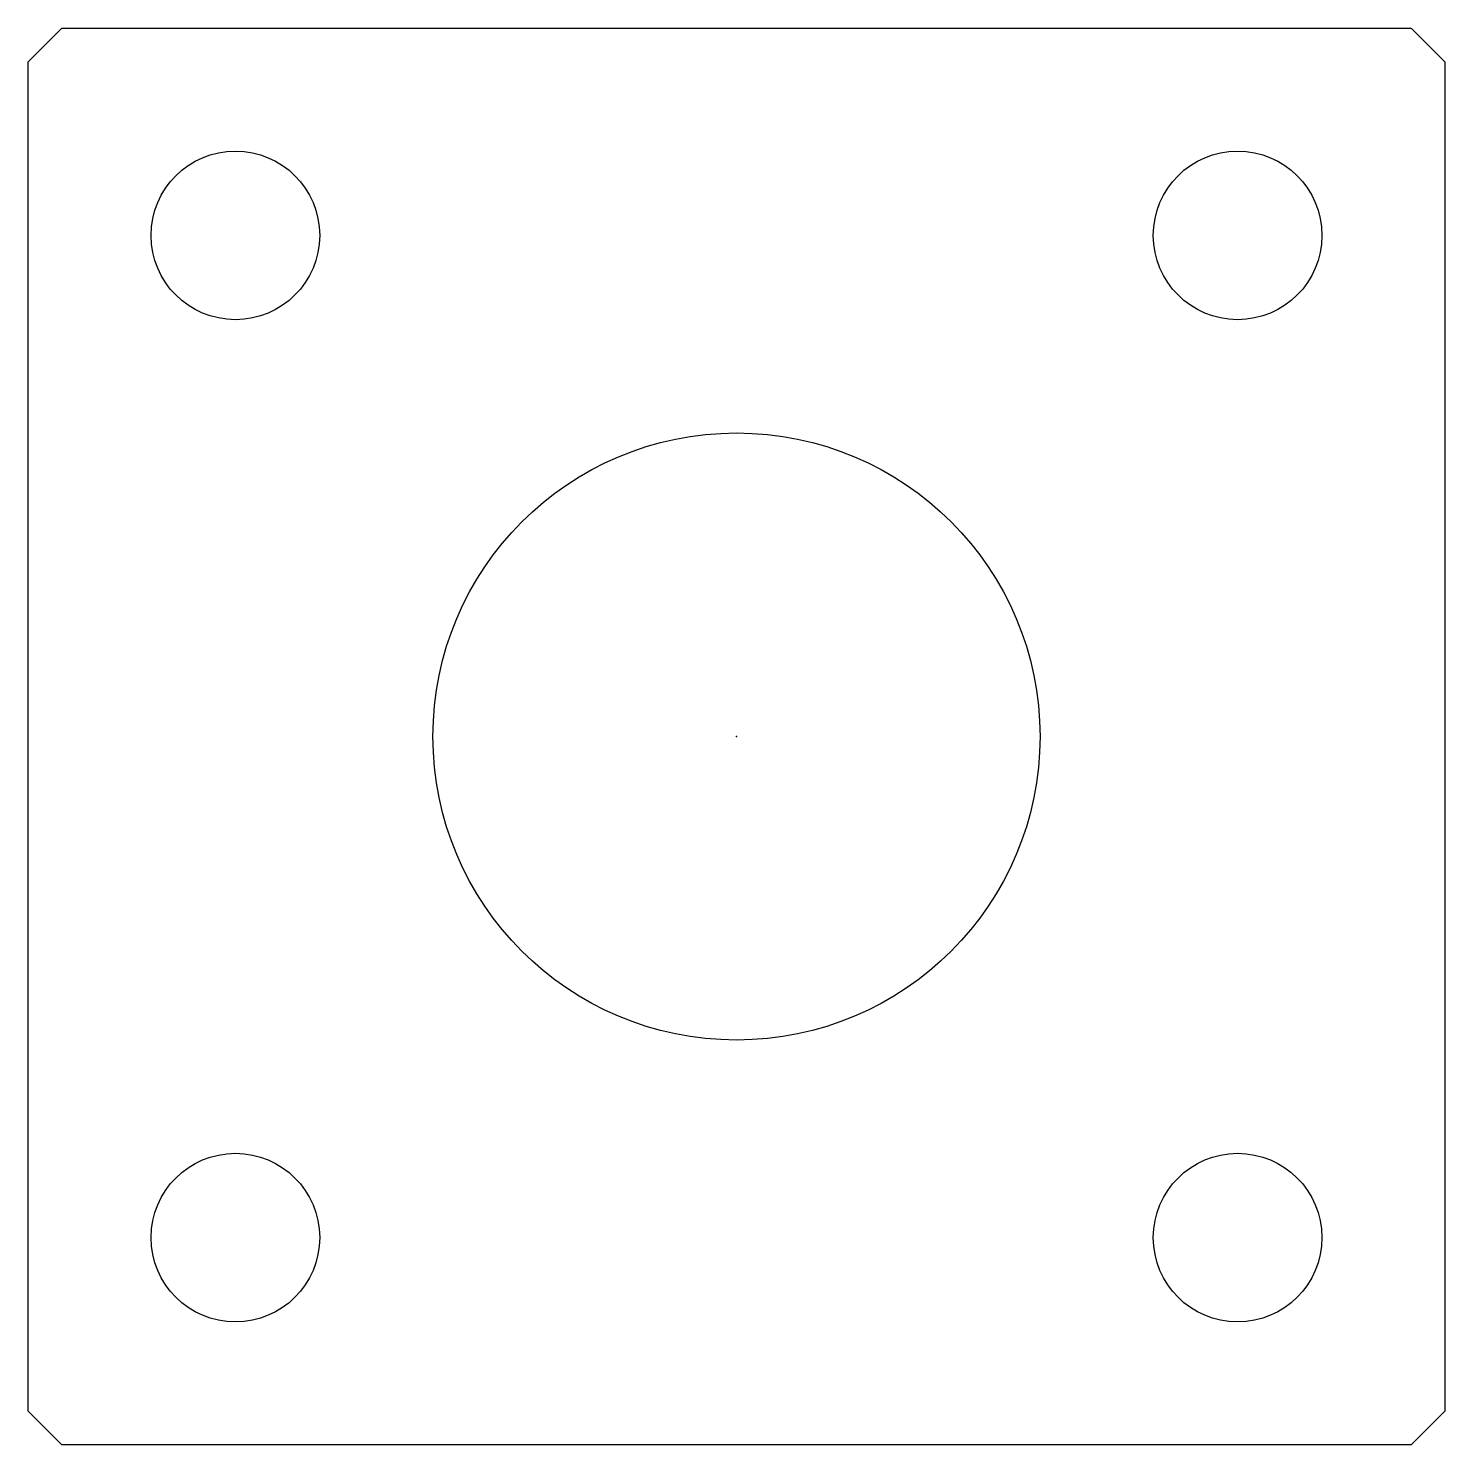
# Model space of a CAD drawing. Header units: millimetres. Extents: x -105 to 105, y -105 to 105.
import ezdxf

# ---------------------------------------------------------------- set-up
doc = ezdxf.new("R2010")
doc.units = ezdxf.units.MM
doc.layers.get('0').update_dxf_attribs({"linetype": 'CONTINUOUS'})

msp = doc.modelspace()

# ---------------------------------------------------------------- linework, layer by layer
msp.add_lwpolyline([(-100.05, 105), (100.05, 105), (105, 100.05), (105, -100.05), (100.05, -105), (-100.05, -105), (-105, -100.05), (-105, 100.05)], close=True)
for centre, radius in [((-74.3, 74.3), 12.5), ((74.3, 74.3), 12.5), ((0, 0), 45), ((-74.3, -74.3), 12.5), ((74.3, -74.3), 12.5)]:
    msp.add_circle(centre, radius)
msp.add_point((0, 0))

doc.saveas('drawing.dxf')
